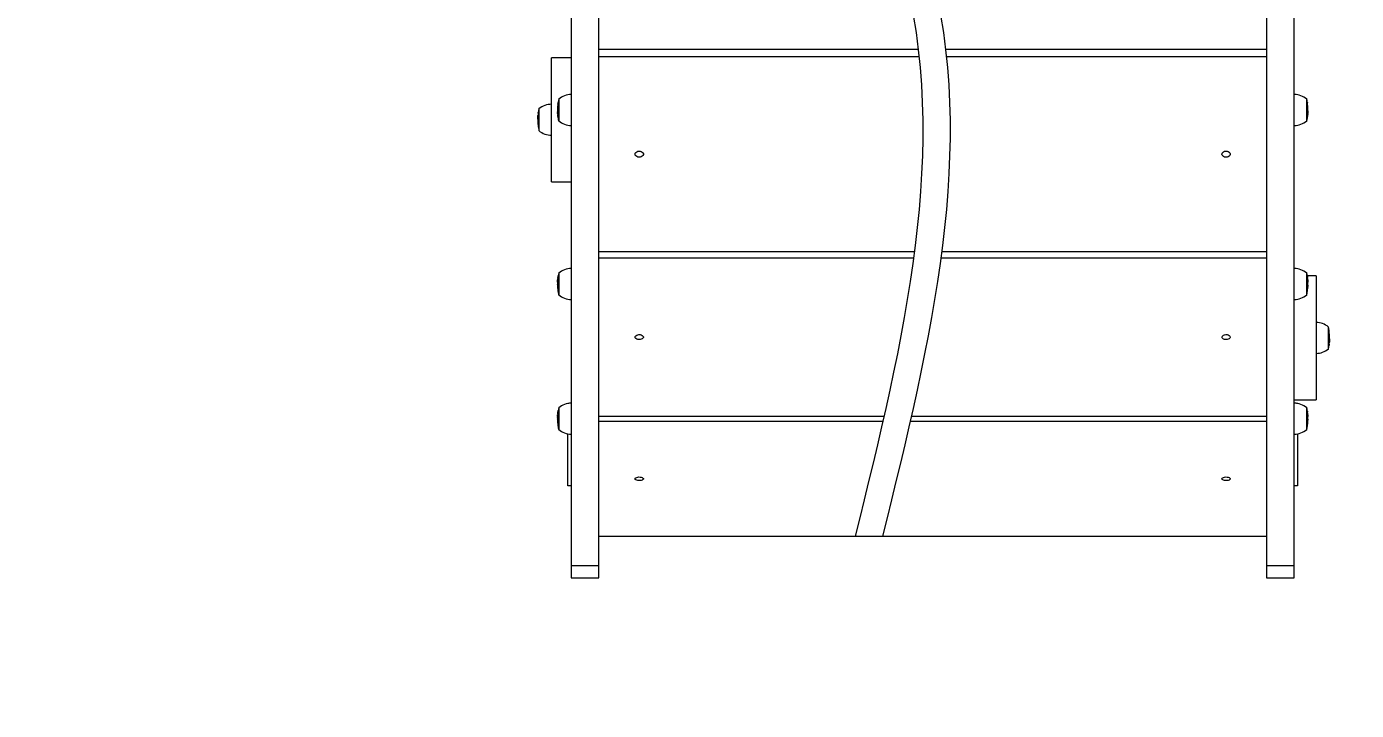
# Model space of a CAD drawing. Header units: millimetres. Extents: x -7720 to 6073, y -7402 to 5433.
# Drawn here: x -2404 to -1117, y -1737 to -1076 of the extents above; entities that cross this region are included whole.
import ezdxf

# ---------------------------------------------------------------- set-up
doc = ezdxf.new("R2010")
doc.units = ezdxf.units.MM
for name, color, linetype in [('DIKOM_ОБЪЕКТ', 7, 'Continuous'), ('DIKOM_РАЗМЕР_ЗОНА', 7, 'Continuous'), ('DIKOM_РАЗМЕР_ОБЪЕКТА', 7, 'Continuous')]:
    doc.layers.add(name, color=color, linetype=linetype)
doc.styles.add('style1', font='arial.ttf', dxfattribs={"width": 0.8})
doc.dimstyles.new('1-50', dxfattribs={"dimtxt": 300, "dimasz": 200, "dimexe": 100, "dimexo": 0, "dimgap": 100, "dimtad": 1, "dimtxsty": 'style1', "dimcen": 200, "dimclrd": 7, "dimclre": 7, "dimclrt": 7, "dimadec": 1, "dimazin": 2, "dimtfac": 1, "dimtmove": 0, "dimatfit": 2, "dimfxl": 0, "dimlwd": 25, "dimlwe": 18, "dimarcsym": 0})

# ---------------------------------------------------------------- blocks, each defined once
blk = doc.blocks.new('*D0')
at = {"layer": 'Defpoints', "color": 0, "transparency": 16777216}
for p in [(-1165, 3934.1), (-6387.8, -4153.4), (1392.5, -4153.4)]:
    blk.add_point(p, dxfattribs=at)
at = {"layer": 'DIKOM_РАЗМЕР_ОБЪЕКТА', "color": 7, "lineweight": 18, "transparency": 16777216}
for p, q in [((-1165, 3934.1), (-6487.8, 3934.1)), ((1392.5, -4153.4), (-6487.8, -4153.4))]:
    blk.add_line(p, q, dxfattribs=at)
at = {"layer": 'DIKOM_РАЗМЕР_ОБЪЕКТА', "color": 7, "lineweight": 25, "transparency": 16777216}
blk.add_line((-6387.8, 3734.1), (-6387.8, -3953.4), dxfattribs=at)
at = {"layer": 'DIKOM_РАЗМЕР_ОБЪЕКТА', "color": 7, "transparency": 16777216}
for points in [[(-6421.2, 3734.1), (-6354.5, 3734.1), (-6387.8, 3934.1)], [(-6421.2, -3953.4), (-6354.5, -3953.4), (-6387.8, -4153.4)]]:
    blk.add_solid(points, dxfattribs=at)
at = {"layer": 'DIKOM_РАЗМЕР_ОБЪЕКТА', "color": 7, "transparency": 16777216, "insert": (-6641, -109.6), "char_height": 300, "attachment_point": 5, "rotation": 90, "style": 'style1'}
blk.add_mtext('8100', dxfattribs=at)
blk = doc.blocks.new('*D1')
at = {"layer": 'Defpoints', "color": 0, "transparency": 16777216}
for p in [(-3938.7, 77.3), (4572.7, -275.2), (4572.7, -6577.9)]:
    blk.add_point(p, dxfattribs=at)
at = {"layer": 'DIKOM_РАЗМЕР_ОБЪЕКТА', "color": 7, "lineweight": 18, "transparency": 16777216}
for p, q in [((-3938.7, 77.3), (-3938.7, -6677.9)), ((4572.7, -275.2), (4572.7, -6677.9))]:
    blk.add_line(p, q, dxfattribs=at)
at = {"layer": 'DIKOM_РАЗМЕР_ОБЪЕКТА', "color": 7, "lineweight": 25, "transparency": 16777216}
blk.add_line((-3738.7, -6577.9), (4372.7, -6577.9), dxfattribs=at)
at = {"layer": 'DIKOM_РАЗМЕР_ОБЪЕКТА', "color": 7, "transparency": 16777216}
for points in [[(-3738.7, -6544.6), (-3738.7, -6611.2), (-3938.7, -6577.9)], [(4372.7, -6544.6), (4372.7, -6611.2), (4572.7, -6577.9)]]:
    blk.add_solid(points, dxfattribs=at)
at = {"layer": 'DIKOM_РАЗМЕР_ОБЪЕКТА', "color": 7, "transparency": 16777216, "insert": (317, -6324.7), "char_height": 300, "attachment_point": 5, "style": 'style1'}
blk.add_mtext('8500', dxfattribs=at)
blk = doc.blocks.new('*D2')
at = {"layer": 'Defpoints', "color": 0, "transparency": 16777216}
for p in [(-2365.2, 5433), (-7269.6, -6016.1), (1801, -6016.1)]:
    blk.add_point(p, dxfattribs=at)
at = {"layer": 'DIKOM_РАЗМЕР_ЗОНА', "color": 7, "lineweight": 18, "transparency": 16777216}
for p, q in [((-2365.2, 5433), (-7369.6, 5433)), ((1801, -6016.1), (-7369.6, -6016.1))]:
    blk.add_line(p, q, dxfattribs=at)
at = {"layer": 'DIKOM_РАЗМЕР_ЗОНА', "color": 7, "lineweight": 25, "transparency": 16777216}
blk.add_line((-7269.6, 5233), (-7269.6, -5816.1), dxfattribs=at)
at = {"layer": 'DIKOM_РАЗМЕР_ЗОНА', "color": 7, "transparency": 16777216}
for points in [[(-7302.9, 5233), (-7236.2, 5233), (-7269.6, 5433)], [(-7302.9, -5816.1), (-7236.2, -5816.1), (-7269.6, -6016.1)]]:
    blk.add_solid(points, dxfattribs=at)
at = {"layer": 'DIKOM_РАЗМЕР_ЗОНА', "color": 7, "transparency": 16777216, "insert": (-7522.7, -291.5), "char_height": 300, "attachment_point": 5, "rotation": 90, "style": 'style1'}
blk.add_mtext('11500', dxfattribs=at)
blk = doc.blocks.new('*D3')
at = {"layer": 'Defpoints', "color": 0, "transparency": 16777216}
for p in [(-5938.7, -432.4), (6072.7, -1006.9), (6072.7, -7302.4)]:
    blk.add_point(p, dxfattribs=at)
at = {"layer": 'DIKOM_РАЗМЕР_ЗОНА', "color": 7, "lineweight": 18, "transparency": 16777216}
for p, q in [((-5938.7, -432.4), (-5938.7, -7402.4)), ((6072.7, -1006.9), (6072.7, -7402.4))]:
    blk.add_line(p, q, dxfattribs=at)
at = {"layer": 'DIKOM_РАЗМЕР_ЗОНА', "color": 7, "lineweight": 25, "transparency": 16777216}
blk.add_line((-5738.7, -7302.4), (5872.7, -7302.4), dxfattribs=at)
at = {"layer": 'DIKOM_РАЗМЕР_ЗОНА', "color": 7, "transparency": 16777216}
for points in [[(-5738.7, -7269.1), (-5738.7, -7335.8), (-5938.7, -7302.4)], [(5872.7, -7269.1), (5872.7, -7335.8), (6072.7, -7302.4)]]:
    blk.add_solid(points, dxfattribs=at)
at = {"layer": 'DIKOM_РАЗМЕР_ЗОНА', "color": 7, "transparency": 16777216, "insert": (67, -7049.3), "char_height": 300, "attachment_point": 5, "style": 'style1'}
blk.add_mtext('12000', dxfattribs=at)

msp = doc.modelspace()

# ---------------------------------------------------------------- linework, layer by layer
at = {"layer": 'DIKOM_ОБЪЕКТ', "color": 7, "linetype": 'Continuous', "lineweight": 15}
for p, q in [((-1877.152, -396.019), (-1877.152, -1597.556)), ((-1850.152, -1597.556), (-1850.152, -396.019)), ((-1204.152, -396.019), (-1204.152, -1597.556)), ((-1177.152, -1597.556), (-1177.152, -396.019)), ((-1877.152, -1105.996), (-1896.2, -1105.996)), ((-1896.2, -1225.996), (-1896.2, -1105.996)), ((-1850.152, -1097.602), (-1541.147, -1097.602)), ((-1540.331, -1105.001), (-1850.152, -1105.001)), ((-1514.716, -1097.602), (-1204.152, -1097.602)), ((-1204.152, -1105.001), (-1513.9, -1105.001)), ((-1908.861, -1158.847), (-1908.789, -1158.312)), ((-1908.789, -1158.312), (-1908.781, -1159.103)), ((-1908.2, -1155.196), (-1908.2, -1176.796)), ((-1890.208, -1155.633), (-1890.203, -1155.633)), ((-1890.204, -1155.079), (-1890.204, -1155.243)), ((-1890.204, -1155.243), (-1890.204, -1155.513)), ((-1890.204, -1155.497), (-1890.204, -1156.267)), ((-1890.204, -1156.243), (-1890.204, -1156.937)), ((-1890.204, -1156.964), (-1890.204, -1158.014)), ((-1890.204, -1157.994), (-1890.204, -1158.159)), ((-1890.041, -1151.511), (-1890.077, -1151.964)), ((-1890.077, -1151.964), (-1890.075, -1152.085)), ((-1890.044, -1151.628), (-1890.041, -1151.511)), ((-1889.947, -1150.527), (-1889.983, -1150.982)), ((-1889.975, -1150.887), (-1889.958, -1150.542)), ((-1889.895, -1150.07), (-1889.947, -1150.527)), ((-1889.932, -1150.33), (-1889.931, -1150.32)), ((-1889.932, -1150.33), (-1889.924, -1150.33)), ((-1889.931, -1150.32), (-1889.923, -1150.32)), ((-1889.918, -1150.192), (-1889.9, -1150.115)), ((-1889.918, -1150.192), (-1889.652, -1150.192)), ((-1889.856, -1149.849), (-1889.895, -1150.07)), ((-1889.763, -1149.07), (-1889.766, -1149.16)), ((-1889.696, -1148.618), (-1889.763, -1149.07)), ((-1889.694, -1148.703), (-1889.696, -1148.618)), ((-1889.152, -1145.754), (-1889.152, -1155.438)), ((-1889.152, -1155.438), (-1889.152, -1167.354)), ((-1165.152, -1167.354), (-1165.152, -1145.754)), ((-1164.616, -1148.593), (-1164.613, -1148.703)), ((-1164.523, -1149.221), (-1164.616, -1148.593)), ((-1164.531, -1149.105), (-1164.541, -1149.105)), ((-1164.529, -1149.114), (-1164.539, -1149.114)), ((-1164.531, -1149.105), (-1164.529, -1149.114)), ((-1164.529, -1149.114), (-1164.507, -1149.358)), ((-1164.458, -1149.74), (-1164.523, -1149.221)), ((-1164.292, -1151.235), (-1164.32, -1150.94)), ((-1164.233, -1151.939), (-1164.292, -1151.235)), ((-1164.256, -1151.527), (-1164.267, -1151.527)), ((-1164.255, -1151.541), (-1164.266, -1151.541)), ((-1164.255, -1151.541), (-1164.257, -1151.628)), ((-1164.256, -1151.527), (-1164.255, -1151.541)), ((-1164.231, -1152.085), (-1164.233, -1151.939)), ((-1164.113, -1153.151), (-1164.144, -1153.151)), ((-1164.099, -1155.317), (-1164.099, -1155.079)), ((-1164.099, -1155.41), (-1164.099, -1155.317)), ((-1164.099, -1156.623), (-1164.099, -1155.618)), ((-1164.099, -1157.231), (-1164.099, -1157.758)), ((-1164.099, -1158.025), (-1164.099, -1157.244)), ((-1164.099, -1158.028), (-1164.099, -1158.025)), ((-1909.25, -1166.885), (-1909.256, -1166.885)), ((-1909.253, -1164.521), (-1909.253, -1164.545)), ((-1909.253, -1164.545), (-1909.253, -1165.146)), ((-1909.253, -1165.796), (-1909.253, -1166.12)), ((-1909.253, -1166.12), (-1909.253, -1167.069)), ((-1909.253, -1167.069), (-1909.253, -1167.321)), ((-1909.253, -1167.321), (-1909.253, -1167.471)), ((-1909.246, -1163.905), (-1909.217, -1163.905)), ((-1909.234, -1163.493), (-1909.229, -1163.329)), ((-1909.215, -1163.841), (-1909.229, -1164.283)), ((-1909.186, -1162.253), (-1909.161, -1161.81)), ((-1909.154, -1162.601), (-1909.18, -1163.044)), ((-1909.16, -1161.974), (-1909.154, -1162.601)), ((-1909.12, -1170.558), (-1909.119, -1170.748)), ((-1909.119, -1170.748), (-1909.06, -1171.438)), ((-1909.096, -1171.086), (-1909.097, -1171.072)), ((-1908.961, -1159.595), (-1908.865, -1158.847)), ((-1908.956, -1159.546), (-1908.939, -1159.425)), ((-1908.858, -1159.453), (-1908.954, -1160.187)), ((-1908.928, -1160.187), (-1908.954, -1160.187)), ((-1908.781, -1159.103), (-1908.942, -1160.286)), ((-1908.865, -1158.847), (-1908.858, -1159.453)), ((-1908.858, -1159.453), (-1908.829, -1159.453)), ((-1890.198, -1158.691), (-1890.182, -1158.691)), ((-1890.198, -1158.753), (-1890.18, -1158.753)), ((-1890.185, -1158.564), (-1890.172, -1159.017)), ((-1890.177, -1159.047), (-1890.181, -1158.926)), ((-1890.181, -1158.926), (-1890.175, -1158.926)), ((-1890.138, -1159.83), (-1890.113, -1160.282)), ((-1890.121, -1160.388), (-1890.132, -1160.192)), ((-1890.132, -1160.192), (-1890.118, -1160.192)), ((-1890.113, -1160.282), (-1890.109, -1160.493)), ((-1890.081, -1161.224), (-1890.087, -1161.143)), ((-1890.048, -1161.581), (-1890.075, -1161.305)), ((-1889.913, -1162.681), (-1889.816, -1163.444)), ((-1889.907, -1162.594), (-1889.741, -1163.854)), ((-1889.816, -1163.444), (-1889.81, -1163.721)), ((-1889.795, -1163.444), (-1889.816, -1163.444)), ((-1889.81, -1163.721), (-1889.758, -1163.721)), ((-1889.733, -1164.216), (-1889.799, -1163.721)), ((-1889.741, -1163.854), (-1889.735, -1164.103)), ((-1164.571, -1163.83), (-1164.41, -1162.622)), ((-1164.565, -1164.103), (-1164.571, -1163.83)), ((-1164.497, -1163.697), (-1164.563, -1164.191)), ((-1164.553, -1163.697), (-1164.487, -1163.697)), ((-1164.493, -1163.42), (-1164.516, -1163.42)), ((-1164.493, -1163.42), (-1164.398, -1162.671)), ((-1164.487, -1163.697), (-1164.493, -1163.42)), ((-1164.417, -1162.671), (-1164.398, -1162.671)), ((-1164.198, -1160.258), (-1164.172, -1159.806)), ((-1164.193, -1160.493), (-1164.198, -1160.258)), ((-1164.166, -1160.167), (-1164.192, -1160.167)), ((-1164.166, -1160.167), (-1164.177, -1160.376)), ((-1164.136, -1158.992), (-1164.123, -1158.54)), ((-1164.118, -1158.902), (-1164.134, -1158.902)), ((-1164.106, -1158.775), (-1164.13, -1158.775)), ((-1164.106, -1158.713), (-1164.128, -1158.713)), ((-1164.118, -1158.902), (-1164.125, -1159.145)), ((-1909.06, -1171.438), (-1909.047, -1171.5)), ((-1908.828, -1173.41), (-1908.736, -1174.025)), ((-1896.2, -1225.996), (-1877.152, -1225.996)), ((-1850.152, -1293.511), (-1544.847, -1293.511)), ((-1545.687, -1299.893), (-1850.152, -1299.893)), ((-1204.152, -1299.893), (-1519.256, -1299.893)), ((-1518.416, -1293.511), (-1204.152, -1293.511)), ((-1890.204, -1323.368), (-1890.204, -1323.786)), ((-1890.204, -1323.807), (-1890.204, -1324.131)), ((-1890.204, -1324.131), (-1890.204, -1324.981)), ((-1890.204, -1325.455), (-1890.204, -1325.027)), ((-1890.204, -1325.647), (-1890.204, -1326.317)), ((-1890.077, -1320.788), (-1890.072, -1320.315)), ((-1890.041, -1320.342), (-1890.077, -1320.788)), ((-1890.07, -1320.124), (-1890.048, -1319.854)), ((-1890.048, -1319.853), (-1890.041, -1320.342)), ((-1890.042, -1319.79), (-1890.012, -1319.428)), ((-1889.947, -1319.37), (-1890.035, -1319.714)), ((-1889.994, -1319.315), (-1889.958, -1319.086)), ((-1889.958, -1319.086), (-1889.914, -1319.086)), ((-1889.895, -1318.919), (-1889.947, -1319.37)), ((-1889.932, -1319.028), (-1889.931, -1319.019)), ((-1889.932, -1319.028), (-1889.907, -1319.028)), ((-1889.931, -1319.019), (-1889.906, -1319.019)), ((-1889.918, -1318.728), (-1889.78, -1317.44)), ((-1889.774, -1317.385), (-1889.895, -1318.919)), ((-1889.773, -1317.376), (-1889.774, -1317.385)), ((-1889.763, -1317.932), (-1889.773, -1317.376)), ((-1889.771, -1317.376), (-1889.688, -1316.821)), ((-1889.696, -1317.486), (-1889.763, -1317.932)), ((-1889.689, -1316.89), (-1889.696, -1317.486)), ((-1889.152, -1314.043), (-1889.152, -1326.894)), ((-1165.152, -1335.643), (-1165.152, -1314.043)), ((-1164.616, -1317.531), (-1164.608, -1316.866)), ((-1164.523, -1318.15), (-1164.616, -1317.531)), ((-1164.608, -1316.866), (-1164.54, -1317.312)), ((-1156.152, -1317.029), (-1164.583, -1317.029)), ((-1164.531, -1317.868), (-1164.566, -1317.868)), ((-1164.529, -1317.877), (-1164.564, -1317.877)), ((-1164.54, -1317.312), (-1164.531, -1317.868)), ((-1164.531, -1317.868), (-1164.529, -1317.877)), ((-1164.529, -1317.877), (-1164.425, -1318.244)), ((-1164.386, -1318.513), (-1164.523, -1318.15)), ((-1164.409, -1318.3), (-1164.382, -1318.532)), ((-1164.372, -1318.6), (-1164.373, -1318.591)), ((-1164.292, -1320.138), (-1164.346, -1318.855)), ((-1164.233, -1320.833), (-1164.292, -1320.138)), ((-1164.256, -1320.273), (-1164.28, -1320.273)), ((-1164.255, -1320.287), (-1164.279, -1320.287)), ((-1164.262, -1319.722), (-1164.227, -1320.168)), ((-1164.255, -1320.287), (-1164.261, -1319.853)), ((-1164.256, -1320.273), (-1164.255, -1320.287)), ((-1164.228, -1320.316), (-1164.233, -1320.833)), ((-1164.109, -1321.488), (-1164.141, -1321.488)), ((-1164.1, -1323.974), (-1164.096, -1323.974)), ((-1164.099, -1323.895), (-1164.099, -1323.368)), ((-1164.099, -1324.275), (-1164.099, -1323.895)), ((-1164.099, -1325.323), (-1164.099, -1324.275)), ((-1164.099, -1326.276), (-1164.099, -1325.323)), ((-1156.152, -1317.029), (-1156.152, -1437.029)), ((-1890.185, -1327.304), (-1890.172, -1327.75)), ((-1890.142, -1328.37), (-1890.138, -1328.553)), ((-1890.138, -1328.553), (-1890.113, -1329)), ((-1890.113, -1329), (-1890.111, -1328.833)), ((-1889.913, -1331.247), (-1889.816, -1332.001)), ((-1889.907, -1331.281), (-1889.741, -1332.525)), ((-1889.152, -1326.894), (-1889.152, -1335.643)), ((-1164.571, -1332.57), (-1164.41, -1331.378)), ((-1164.57, -1332.491), (-1164.571, -1332.57)), ((-1164.493, -1332.046), (-1164.398, -1331.307)), ((-1164.198, -1329.045), (-1164.172, -1328.598)), ((-1164.195, -1328.833), (-1164.198, -1329.045)), ((-1164.136, -1327.795), (-1164.123, -1327.349)), ((-1164.099, -1326.169), (-1164.099, -1326.44)), ((-1144.152, -1387.829), (-1144.152, -1366.229)), ((-1143.123, -1374.157), (-1143.138, -1373.746)), ((-1143.099, -1375.669), (-1143.099, -1375.554)), ((-1143.099, -1376.385), (-1143.099, -1375.669)), ((-1143.099, -1376.474), (-1143.096, -1376.474)), ((-1143.099, -1377.73), (-1143.099, -1376.872)), ((-1143.571, -1382.237), (-1143.41, -1381.227)), ((-1143.563, -1384.181), (-1143.571, -1382.237)), ((-1143.396, -1383.127), (-1143.563, -1384.181)), ((-1143.493, -1382.086), (-1143.547, -1382.086)), ((-1143.493, -1382.086), (-1143.398, -1381.46)), ((-1143.487, -1383.575), (-1143.493, -1382.086)), ((-1143.391, -1382.937), (-1143.487, -1383.575)), ((-1143.447, -1381.46), (-1143.398, -1381.46)), ((-1143.419, -1383.127), (-1143.396, -1383.127)), ((-1143.229, -1380.47), (-1143.216, -1380.779)), ((-1143.198, -1379.251), (-1143.172, -1378.873)), ((-1143.191, -1381.194), (-1143.198, -1379.251)), ((-1143.166, -1380.816), (-1143.191, -1381.194)), ((-1143.136, -1378.192), (-1143.123, -1377.814)), ((-1143.118, -1379.758), (-1143.131, -1380.136)), ((-1143.099, -1378.278), (-1143.099, -1378.251)), ((-1143.099, -1378.504), (-1143.099, -1378.291)), ((-1880.152, -1440.307), (-1879.312, -1440.307)), ((-1880.152, -1440.432), (-1880.152, -1440.307)), ((-1177.152, -1437.029), (-1156.152, -1437.029)), ((-1174.992, -1440.307), (-1174.152, -1440.307)), ((-1174.152, -1440.307), (-1174.152, -1440.432)), ((-1890.204, -1453.688), (-1890.204, -1453.995)), ((-1890.204, -1454.266), (-1890.203, -1454.146)), ((-1890.204, -1454.253), (-1890.204, -1454.315)), ((-1890.204, -1454.315), (-1890.204, -1455.134)), ((-1890.16, -1451.762), (-1890.191, -1451.762)), ((-1890.041, -1450.411), (-1890.077, -1450.864)), ((-1890.077, -1450.864), (-1890.073, -1450.703)), ((-1890.07, -1450.582), (-1890.045, -1450.28)), ((-1890.07, -1450.582), (-1890.055, -1450.582)), ((-1890.046, -1450.247), (-1890.041, -1450.411)), ((-1889.947, -1449.424), (-1890.016, -1449.93)), ((-1890.012, -1449.876), (-1889.958, -1449.251)), ((-1889.958, -1449.251), (-1889.927, -1449.251)), ((-1889.895, -1448.966), (-1889.947, -1449.424)), ((-1889.932, -1449.133), (-1889.931, -1449.124)), ((-1889.932, -1449.133), (-1889.652, -1449.133)), ((-1889.931, -1449.124), (-1889.652, -1449.124)), ((-1889.918, -1448.892), (-1889.78, -1447.858)), ((-1889.918, -1448.892), (-1889.652, -1448.892)), ((-1889.804, -1448.041), (-1889.895, -1448.966)), ((-1889.773, -1447.728), (-1889.728, -1447.728)), ((-1889.763, -1447.964), (-1889.771, -1447.785)), ((-1889.696, -1447.511), (-1889.763, -1447.964)), ((-1889.761, -1447.728), (-1889.715, -1447.417)), ((-1889.691, -1447.329), (-1889.696, -1447.511)), ((-1889.152, -1444.363), (-1889.152, -1456.033)), ((-1850.152, -1452.669), (-1574.229, -1452.669)), ((-1547.798, -1452.669), (-1204.152, -1452.669)), ((-1165.152, -1465.963), (-1165.152, -1444.363)), ((-1164.616, -1447.53), (-1164.61, -1447.329)), ((-1164.523, -1448.159), (-1164.616, -1447.53)), ((-1164.608, -1447.248), (-1164.54, -1447.701)), ((-1164.54, -1447.701), (-1164.591, -1447.701)), ((-1164.531, -1447.937), (-1164.556, -1447.937)), ((-1164.529, -1447.946), (-1164.555, -1447.946)), ((-1164.537, -1447.785), (-1164.531, -1447.937)), ((-1164.531, -1447.937), (-1164.529, -1447.946)), ((-1164.529, -1447.946), (-1164.454, -1448.421)), ((-1164.386, -1448.801), (-1164.523, -1448.159)), ((-1164.292, -1450.177), (-1164.346, -1449.153)), ((-1164.317, -1449.645), (-1164.256, -1450.373)), ((-1164.233, -1450.883), (-1164.292, -1450.177)), ((-1164.256, -1450.373), (-1164.275, -1450.373)), ((-1164.255, -1450.387), (-1164.274, -1450.387)), ((-1164.255, -1450.387), (-1164.259, -1450.247)), ((-1164.227, -1450.601), (-1164.257, -1450.601)), ((-1164.256, -1450.373), (-1164.255, -1450.387)), ((-1164.249, -1450.317), (-1164.227, -1450.601)), ((-1164.229, -1450.703), (-1164.233, -1450.883)), ((-1164.167, -1451.33), (-1164.165, -1451.369)), ((-1164.144, -1451.783), (-1164.142, -1451.823)), ((-1164.1, -1454.232), (-1164.096, -1454.232)), ((-1164.099, -1454.099), (-1164.099, -1453.688)), ((-1164.099, -1454.448), (-1164.099, -1454.132)), ((-1890.204, -1455.134), (-1890.204, -1455.249)), ((-1890.204, -1455.632), (-1890.204, -1455.791)), ((-1890.204, -1455.792), (-1890.204, -1456.638)), ((-1890.204, -1456.613), (-1890.204, -1456.625)), ((-1890.202, -1457.089), (-1890.198, -1457.38)), ((-1890.185, -1457.478), (-1890.172, -1457.932)), ((-1890.143, -1458.638), (-1890.138, -1458.747)), ((-1890.138, -1458.747), (-1890.113, -1459.2)), ((-1890.113, -1459.2), (-1890.11, -1459.094)), ((-1890.05, -1460.184), (-1890.053, -1460.184)), ((-1890.049, -1460.19), (-1890.051, -1460.19)), ((-1889.913, -1461.528), (-1889.816, -1462.293)), ((-1889.907, -1461.516), (-1889.741, -1462.779)), ((-1889.741, -1462.779), (-1889.739, -1462.697)), ((-1889.152, -1456.033), (-1889.152, -1465.963)), ((-1575.393, -1457.789), (-1850.152, -1457.789)), ((-1204.152, -1457.789), (-1548.962, -1457.789)), ((-1164.571, -1462.798), (-1164.41, -1461.588)), ((-1164.568, -1462.697), (-1164.571, -1462.798)), ((-1164.493, -1462.312), (-1164.398, -1461.562)), ((-1164.198, -1459.219), (-1164.172, -1458.766)), ((-1164.195, -1459.094), (-1164.198, -1459.219)), ((-1164.136, -1457.951), (-1164.123, -1457.498)), ((-1164.099, -1455.509), (-1164.099, -1454.448)), ((-1164.099, -1456.626), (-1164.099, -1455.59)), ((-1164.099, -1456.458), (-1164.099, -1456.768)), ((-1880.152, -1520.307), (-1880.152, -1469.894)), ((-1174.152, -1469.894), (-1174.152, -1520.307)), ((-1877.152, -1520.307), (-1880.152, -1520.307)), ((-1174.152, -1520.307), (-1177.152, -1520.307)), ((-1850.152, -1568.936), (-1204.152, -1568.936)), ((-1850.152, -1597.556), (-1877.152, -1597.556)), ((-1877.152, -1597.556), (-1877.152, -1609.092)), ((-1850.152, -1609.092), (-1850.152, -1597.556)), ((-1177.152, -1597.556), (-1204.152, -1597.556)), ((-1204.152, -1597.556), (-1204.152, -1609.092)), ((-1177.152, -1609.092), (-1177.152, -1597.556)), ((-1877.152, -1609.092), (-1850.152, -1609.092)), ((-1204.152, -1609.092), (-1177.152, -1609.092))]:
    msp.add_line(p, q, dxfattribs=at)
at = {"layer": 'DIKOM_ОБЪЕКТ', "color": 7, "linetype": 'Continuous', "lineweight": 15, "flags": 128}
for points in [[(-1890.204, -1156.112), (-1890.204, -1156.385), (-1890.204, -1156.722)], [(-1890.204, -1156.112), (-1890.204, -1156.334), (-1890.204, -1156.368)], [(-1890.204, -1156.722), (-1890.204, -1156.942), (-1890.204, -1156.957)], [(-1890.204, -1158.159), (-1890.203, -1158.369), (-1890.198, -1158.691)], [(-1164.123, -1154.191), (-1164.139, -1153.626), (-1164.154, -1153.147), (-1164.162, -1152.859), (-1164.167, -1152.71), (-1164.167, -1152.71)], [(-1164.116, -1154.229), (-1164.128, -1153.726), (-1164.136, -1153.433), (-1164.142, -1153.237), (-1164.144, -1153.15), (-1164.144, -1153.16)], [(-1164.099, -1158.128), (-1164.101, -1158.384), (-1164.106, -1158.775)], [(-1164.102, -1156.758), (-1164.101, -1156.361), (-1164.101, -1156.121)], [(-1164.099, -1157.76), (-1164.099, -1157.876), (-1164.099, -1158.128)], [(-1909.252, -1165.297), (-1909.253, -1165.171), (-1909.252, -1164.667), (-1909.252, -1164.473)], [(-1909.252, -1164.473), (-1909.251, -1164.195), (-1909.246, -1163.77)], [(-1909.25, -1166.029), (-1909.251, -1166.418), (-1909.251, -1166.652)], [(-1909.246, -1163.77), (-1909.243, -1163.669), (-1909.234, -1163.493)], [(-1909.229, -1164.283), (-1909.239, -1164.153), (-1909.246, -1163.905)], [(-1909.23, -1163.28), (-1909.224, -1163.752), (-1909.215, -1163.841)], [(-1909.18, -1163.044), (-1909.197, -1162.866), (-1909.186, -1162.253)], [(-1908.942, -1160.286), (-1909.021, -1160.958), (-1909.061, -1161.272), (-1909.094, -1161.484), (-1909.123, -1161.614), (-1909.136, -1161.546)], [(-1908.954, -1160.187), (-1909.008, -1160.647), (-1909.038, -1160.885), (-1909.063, -1161.055), (-1909.086, -1161.163), (-1909.089, -1161.154)], [(-1890.198, -1158.753), (-1890.202, -1158.464), (-1890.202, -1158.427)], [(-1890.198, -1158.691), (-1890.195, -1158.645), (-1890.185, -1158.564)], [(-1890.181, -1158.926), (-1890.191, -1158.866), (-1890.198, -1158.753)], [(-1890.172, -1159.017), (-1890.182, -1159.081), (-1890.179, -1159.213)], [(-1890.132, -1160.192), (-1890.149, -1160.111), (-1890.138, -1159.83)], [(-1890.044, -1161.684), (-1890.05, -1161.607), (-1890.051, -1161.597)], [(-1164.253, -1161.566), (-1164.262, -1161.714), (-1164.264, -1161.731)], [(-1164.216, -1161.115), (-1164.232, -1161.355), (-1164.252, -1161.566)], [(-1164.172, -1159.806), (-1164.155, -1159.887), (-1164.166, -1160.167)], [(-1164.123, -1159.213), (-1164.128, -1159.032), (-1164.136, -1158.992)], [(-1164.123, -1158.54), (-1164.113, -1158.599), (-1164.106, -1158.713)], [(-1164.106, -1158.775), (-1164.108, -1158.821), (-1164.118, -1158.902)], [(-1815.152, -1199.256), (-1814.974, -1198.367), (-1814.457, -1197.557), (-1813.646, -1196.898), (-1812.613, -1196.448), (-1811.451, -1196.248), (-1810.262, -1196.315), (-1809.152, -1196.644), (-1808.22, -1197.204), (-1807.548, -1197.947), (-1807.196, -1198.806), (-1807.196, -1199.705), (-1807.548, -1200.565), (-1808.22, -1201.307), (-1809.152, -1201.868), (-1810.262, -1202.196), (-1811.451, -1202.264), (-1812.613, -1202.064), (-1813.646, -1201.614), (-1814.457, -1200.955), (-1814.974, -1200.145), (-1815.152, -1199.256)], [(-1247.152, -1199.256), (-1246.974, -1198.367), (-1246.457, -1197.557), (-1245.646, -1196.898), (-1244.613, -1196.448), (-1243.451, -1196.248), (-1242.262, -1196.315), (-1241.152, -1196.644), (-1240.22, -1197.204), (-1239.548, -1197.947), (-1239.196, -1198.806), (-1239.196, -1199.705), (-1239.548, -1200.565), (-1240.22, -1201.307), (-1241.152, -1201.868), (-1242.262, -1202.196), (-1243.451, -1202.264), (-1244.613, -1202.064), (-1245.646, -1201.614), (-1246.457, -1200.955), (-1246.974, -1200.145), (-1247.152, -1199.256)], [(-1890.204, -1324.883), (-1890.204, -1325.153), (-1890.204, -1325.485)], [(-1890.204, -1324.883), (-1890.204, -1325.024), (-1890.204, -1325.05)], [(-1890.204, -1325.485), (-1890.204, -1325.622), (-1890.204, -1325.632)], [(-1890.161, -1321.468), (-1890.16, -1321.445), (-1890.16, -1321.483)], [(-1890.153, -1321.443), (-1890.15, -1321.345), (-1890.141, -1321.095), (-1890.137, -1320.993), (-1890.137, -1321.037)], [(-1164.167, -1321.08), (-1164.163, -1321.065), (-1164.154, -1321.256), (-1164.146, -1321.488)], [(-1164.144, -1321.526), (-1164.14, -1321.52), (-1164.139, -1321.547)], [(-1164.102, -1325.589), (-1164.101, -1325.197), (-1164.101, -1324.961)], [(-1890.198, -1327.071), (-1890.195, -1327.155), (-1890.185, -1327.304)], [(-1890.172, -1327.75), (-1890.182, -1327.632), (-1890.18, -1327.485)], [(-1164.172, -1328.598), (-1164.155, -1328.449), (-1164.156, -1328.37)], [(-1164.123, -1327.347), (-1164.128, -1327.721), (-1164.136, -1327.795)], [(-1164.123, -1327.349), (-1164.113, -1327.239), (-1164.107, -1327.074)], [(-1164.099, -1326.44), (-1164.101, -1326.629), (-1164.102, -1326.676)], [(-1815.152, -1376.281), (-1814.974, -1375.561), (-1814.457, -1374.904), (-1813.646, -1374.37), (-1812.613, -1374.006), (-1811.451, -1373.844), (-1810.262, -1373.898), (-1809.152, -1374.164), (-1808.22, -1374.618), (-1807.548, -1375.22), (-1807.196, -1375.917), (-1807.196, -1376.645), (-1807.548, -1377.342), (-1808.22, -1377.944), (-1809.152, -1378.398), (-1810.262, -1378.664), (-1811.451, -1378.719), (-1812.613, -1378.557), (-1813.646, -1378.192), (-1814.457, -1377.658), (-1814.974, -1377.002), (-1815.152, -1376.281)], [(-1247.152, -1376.281), (-1246.974, -1375.561), (-1246.457, -1374.904), (-1245.646, -1374.37), (-1244.613, -1374.006), (-1243.451, -1373.844), (-1242.262, -1373.898), (-1241.152, -1374.164), (-1240.22, -1374.618), (-1239.548, -1375.22), (-1239.196, -1375.917), (-1239.196, -1376.645), (-1239.548, -1377.342), (-1240.22, -1377.944), (-1241.152, -1378.398), (-1242.262, -1378.664), (-1243.451, -1378.719), (-1244.613, -1378.557), (-1245.646, -1378.192), (-1246.457, -1377.658), (-1246.974, -1377.002), (-1247.152, -1376.281)], [(-1143.116, -1374.38), (-1143.128, -1374.009), (-1143.13, -1373.989)], [(-1143.102, -1376.324), (-1143.101, -1375.992), (-1143.101, -1375.792)], [(-1143.099, -1377.821), (-1143.1, -1377.555), (-1143.099, -1376.494), (-1143.1, -1376.117), (-1143.101, -1375.792)], [(-1143.41, -1381.227), (-1143.331, -1380.677), (-1143.291, -1380.473), (-1143.258, -1380.396), (-1143.255, -1380.405)], [(-1143.398, -1381.46), (-1143.344, -1381.079), (-1143.314, -1380.914), (-1143.289, -1380.837), (-1143.283, -1380.845)], [(-1143.266, -1380.868), (-1143.253, -1381.102), (-1143.253, -1381.151)], [(-1143.172, -1378.873), (-1143.155, -1379.31), (-1143.166, -1380.816)], [(-1143.123, -1377.814), (-1143.113, -1378.134), (-1143.106, -1378.744)], [(-1143.106, -1379.076), (-1143.108, -1379.324), (-1143.118, -1379.758)], [(-1143.099, -1378.275), (-1143.101, -1378.592), (-1143.106, -1379.076)], [(-1143.1, -1377.821), (-1143.1, -1377.935), (-1143.1, -1378.217)], [(-1143.1, -1378.217), (-1143.099, -1378.226), (-1143.099, -1378.261), (-1143.099, -1378.275)], [(-1890.137, -1451.312), (-1890.141, -1451.507), (-1890.15, -1451.83), (-1890.162, -1452.284), (-1890.177, -1452.803), (-1890.185, -1453.129)], [(-1890.16, -1451.763), (-1890.16, -1451.762), (-1890.16, -1451.765)], [(-1890.149, -1451.763), (-1890.141, -1451.487), (-1890.137, -1451.331)], [(-1164.163, -1451.401), (-1164.154, -1451.648), (-1164.15, -1451.781)], [(-1890.204, -1455.021), (-1890.204, -1455.294), (-1890.204, -1455.632)], [(-1890.204, -1455.021), (-1890.204, -1455.194), (-1890.204, -1455.224)], [(-1890.204, -1455.689), (-1890.204, -1455.33), (-1890.204, -1455.248)], [(-1890.198, -1457.38), (-1890.195, -1457.416), (-1890.185, -1457.478)], [(-1890.172, -1457.932), (-1890.182, -1457.881), (-1890.18, -1457.817)], [(-1890.049, -1460.187), (-1890.05, -1460.184), (-1890.051, -1460.19)], [(-1164.172, -1458.766), (-1164.155, -1458.703), (-1164.158, -1458.638)], [(-1164.125, -1457.817), (-1164.128, -1457.919), (-1164.136, -1457.951)], [(-1164.123, -1457.498), (-1164.113, -1457.451), (-1164.106, -1457.363)], [(-1164.102, -1455.711), (-1164.101, -1455.314), (-1164.101, -1455.074)], [(-1164.099, -1455.558), (-1164.099, -1455.583), (-1164.099, -1456.436)], [(-1815.152, -1513.363), (-1814.974, -1512.838), (-1814.457, -1512.361), (-1813.646, -1511.972), (-1812.613, -1511.707), (-1811.451, -1511.589), (-1810.262, -1511.629), (-1809.152, -1511.823), (-1808.22, -1512.153), (-1807.548, -1512.591), (-1807.196, -1513.098), (-1807.196, -1513.628), (-1807.548, -1514.134), (-1808.22, -1514.572), (-1809.152, -1514.903), (-1810.262, -1515.096), (-1811.451, -1515.136), (-1812.613, -1515.018), (-1813.646, -1514.753), (-1814.457, -1514.364), (-1814.974, -1513.887), (-1815.152, -1513.363)], [(-1247.152, -1513.363), (-1246.974, -1512.838), (-1246.457, -1512.361), (-1245.646, -1511.972), (-1244.613, -1511.707), (-1243.451, -1511.589), (-1242.262, -1511.629), (-1241.152, -1511.823), (-1240.22, -1512.153), (-1239.548, -1512.591), (-1239.196, -1513.098), (-1239.196, -1513.628), (-1239.548, -1514.134), (-1240.22, -1514.572), (-1241.152, -1514.903), (-1242.262, -1515.096), (-1243.451, -1515.136), (-1244.613, -1515.018), (-1245.646, -1514.753), (-1246.457, -1514.364), (-1246.974, -1513.887), (-1247.152, -1513.363)]]:
    msp.add_lwpolyline(points, dxfattribs=at)
at = {"layer": 'DIKOM_ОБЪЕКТ', "color": 7, "linetype": 'Continuous', "lineweight": 15}
for centre, radius, start, end in [((-1876.992, -1160.23), 18.677, 90.490933, 130.621157), ((-1177.312, -1160.23), 18.677, 49.378843, 89.509067), ((-1867.417, -1164.521), 41.836, 167.120378, 171.430588), ((-1896.04, -1169.673), 18.677, 90.490933, 130.621157), ((-1853.591, -1155.434), 36.614, 178.093715, 180.535883), ((-1856.156, -1155.23), 34.049, 178.373, 180.557169), ((-1848.369, -1155.079), 41.836, 177.454957, 180), ((-1803.538, -1156.137), 86.673, 178.066261, 178.761173), ((-1787.029, -1156.709), 103.186, 177.804825, 178.615644), ((-1848.369, -1155.079), 41.836, 175.89476, 176.833651), ((-1848.369, -1155.079), 41.836, 174.377935, 175.267529), ((-1882.694, -1151.318), 7.305, 172.218633, 173.899152), ((-1848.369, -1155.079), 41.836, 173.320997, 173.770984), ((-1887.342, -1150.514), 2.596, 172.857379, 175.701762), ((-1848.369, -1155.079), 41.836, 171.861901, 172.814776), ((-1848.369, -1155.079), 41.836, 167.120378, 171.227839), ((-1205.935, -1155.079), 41.836, 8.772449, 12.879622), ((-1205.935, -1155.079), 41.836, 7.864622, 8.138049), ((-1205.935, -1155.079), 41.836, 5.680402, 7.336113), ((-1205.935, -1155.079), 41.836, 4.733199, 5.119576), ((-1205.935, -1155.079), 41.836, 3.246895, 4.105884), ((-1205.935, -1155.079), 41.836, 0, 2.708192), ((-1240.823, -1156.231), 76.727, 0.528568, 1.523482), ((-1209.705, -1155.433), 45.606, 359.648264, 1.512509), ((-1287.71, -1157.505), 123.611, 359.422636, 0.34655), ((-1205.935, -1158.028), 41.836, 359.296123, 0), ((-1509.35, -1157.109), 345.251, 359.891879, 0.213941), ((-1763.398, -1165.217), 145.854, 179.468482, 180.319032), ((-1501.863, -1165.58), 407.39, 179.900466, 180.19695), ((-1867.417, -1167.471), 41.836, 180, 182.586146), ((-1861.929, -1167.229), 47.323, 179.708596, 181.49102), ((-1837.656, -1166.621), 71.598, 180.448929, 181.54227), ((-1862.613, -1167.583), 46.631, 181.078535, 182.238414), ((-1867.417, -1164.521), 41.836, 177.149366, 178.299762), ((-1839.164, -1166.919), 70.083, 181.332075, 182.377444), ((-1867.417, -1167.471), 41.836, 183.193049, 184.233796), ((-1867.417, -1164.521), 41.836, 175.007248, 176.509509), ((-1889.194, -1162.556), 19.971, 174.014391, 176.912171), ((-1867.417, -1167.471), 41.836, 184.87368, 184.983115), ((-1886.952, -1162.417), 22.189, 172.693706, 176.461605), ((-1848.369, -1158.028), 41.836, 181.621759, 182.749127), ((-1848.369, -1158.028), 41.836, 183.378013, 184.379766), ((-1922.109, -1165.648), 32.346, 5.417756, 8.021342), ((-1909.345, -1164.49), 19.516, 5.320126, 8.543828), ((-1848.369, -1158.028), 41.836, 185.012654, 187.721688), ((-1848.369, -1158.028), 41.836, 188.355432, 192.879622), ((-1876.992, -1152.877), 18.677, 229.378843, 269.509067), ((-1177.312, -1152.877), 18.677, 270.490933, 310.621157), ((-1205.935, -1158.028), 41.836, 347.120378, 351.645362), ((-1205.935, -1158.028), 41.836, 352.280213, 354.924818), ((-1151.391, -1163.389), 13.042, 169.545289, 176.625591), ((-1153.009, -1163.471), 11.418, 170.194369, 175.983073), ((-1205.935, -1158.028), 41.836, 355.535649, 356.621653), ((-1205.935, -1158.028), 41.836, 357.249132, 358.376455), ((-1867.417, -1167.471), 41.836, 185.529307, 187.995018), ((-1867.417, -1167.471), 41.836, 188.998109, 192.879622), ((-1896.04, -1162.319), 18.677, 229.378843, 269.509067), ((-1876.992, -1328.519), 18.677, 90.490933, 130.621157), ((-1177.312, -1328.519), 18.677, 49.378843, 89.509067), ((-1869.968, -1323.725), 20.238, 177.811005, 181.153836), ((-1862.175, -1324.106), 28.031, 177.789303, 180.715597), ((-1848.369, -1323.368), 41.836, 177.398631, 180), ((-2145.415, -1316.544), 255.304, 358.561795, 358.878026), ((-2218.594, -1313.782), 328.539, 358.387836, 358.723058), ((-1848.369, -1323.368), 41.836, 175.815107, 176.774062), ((-1848.369, -1323.368), 41.836, 174.99007, 175.181134), ((-1848.369, -1323.368), 41.836, 172.228689, 174.440524), ((-1889.757, -1319.138), 0.207, 147.453751, 165.441097), ((-1878.031, -1319.4), 11.906, 176.764684, 178.160643), ((-1848.369, -1323.368), 41.836, 167.120378, 171.087594), ((-1205.935, -1323.368), 41.836, 8.93152, 12.879622), ((-1205.935, -1323.368), 41.836, 7.038174, 8.270861), ((-1165.453, -1318.73), 1.089, 7.357884, 11.485878), ((-1176.757, -1319.985), 12.462, 5.201087, 6.38087), ((-1205.935, -1323.368), 41.836, 4.821311, 5.967234), ((-1205.935, -1323.368), 41.836, 3.120687, 4.184802), ((-1095.808, -1320.491), 68.364, 180.693831, 182.161276), ((-1119.487, -1321.338), 44.66, 180.610842, 182.115604), ((-1205.935, -1323.368), 41.836, 0, 2.491782), ((-1254.779, -1325.533), 90.689, 0.837636, 1.556369), ((-1204.627, -1324.138), 40.528, 0.489406, 1.62721), ((-1232.601, -1326.15), 68.501, 359.387324, 0.468915), ((-1351.656, -1325.689), 187.557, 359.853307, 0.290265), ((-1848.369, -1326.317), 41.836, 180, 181.034538), ((-1848.369, -1326.317), 41.836, 181.668624, 182.811665), ((-1848.369, -1326.317), 41.836, 183.447581, 184.767098), ((-1845.684, -1325.984), 44.539, 184.921122, 186.829984), ((-1852.113, -1326.736), 38.068, 185.086643, 186.805519), ((-1848.369, -1326.317), 41.836, 185.811532, 187.023251), ((-1848.369, -1326.317), 41.836, 188.675162, 192.879622), ((-1876.992, -1321.166), 18.677, 229.378843, 269.509067), ((-1177.312, -1321.166), 18.677, 270.490933, 310.621157), ((-1205.935, -1326.317), 41.836, 347.120378, 351.510552), ((-1205.935, -1326.317), 41.836, 352.153682, 352.828119), ((-1205.935, -1326.317), 41.836, 352.828119, 354.665332), ((-1216.859, -1325.073), 52.826, 353.145188, 355.001904), ((-1195.921, -1327.345), 31.77, 352.836102, 355.187057), ((-1205.935, -1326.317), 41.836, 355.418974, 356.5514), ((-1205.935, -1326.317), 41.836, 357.188139, 358.328747), ((-1205.935, -1326.317), 41.836, 358.963141, 359.248341), ((-1156.312, -1380.706), 18.677, 49.378843, 89.509067), ((-1184.935, -1375.554), 41.836, 2.47412, 12.879622), ((-1195.785, -1375.752), 52.686, 0.209934, 1.734693), ((-1187.029, -1375.58), 43.93, 359.906987, 1.565798), ((-1332.468, -1377.249), 189.369, 359.53353, 0.279989), ((-1156.312, -1373.352), 18.677, 270.490933, 310.621157), ((-1184.935, -1378.504), 41.836, 347.120378, 357.566154), ((-1162.002, -1380.499), 18.79, 351.962208, 358.743548), ((-1156.728, -1380.996), 13.477, 351.720944, 358.877092), ((-1167.403, -1379.227), 24.289, 357.855926, 2.454936), ((-1184.935, -1378.504), 41.836, 358.430666, 0), ((-1876.992, -1458.84), 18.677, 90.490933, 130.621157), ((-1177.312, -1458.84), 18.677, 49.378843, 89.509067), ((-1863.754, -1453.968), 26.452, 178.122111, 180.788882), ((-1858.275, -1454.276), 31.93, 177.94113, 180.630832), ((-1848.369, -1453.688), 41.836, 177.364634, 180), ((-1997.247, -1450.1), 107.1, 358.349763, 359.109309), ((-1848.369, -1453.688), 41.836, 175.907203, 176.753542), ((-1848.369, -1453.688), 41.836, 174.84443, 175.282036), ((-1848.369, -1453.688), 41.836, 172.763065, 174.280212), ((-1888.627, -1449.48), 1.35, 165.073855, 170.209801), ((-1882.181, -1449.437), 7.756, 175.967586, 177.679756), ((-1848.369, -1453.688), 41.836, 171.883892, 172.238137), ((-1848.369, -1453.688), 41.836, 167.120378, 171.249644), ((-1205.935, -1453.688), 41.836, 8.749407, 12.879622), ((-1205.935, -1453.688), 41.836, 7.237935, 8.117457), ((-1205.935, -1453.688), 41.836, 6.153291, 6.732054), ((-1205.935, -1453.688), 41.836, 4.719471, 5.549257), ((-1205.935, -1453.688), 41.836, 3.175825, 4.092814), ((-1089.12, -1450.341), 75.056, 180.881558, 182.143204), ((-1119.47, -1451.432), 44.677, 180.728768, 182.152247), ((-1205.935, -1453.688), 41.836, 0, 2.553341), ((-1248.178, -1455.397), 84.084, 0.699207, 1.532277), ((-1204.697, -1454.238), 40.597, 0.473287, 1.592437), ((-1848.369, -1456.638), 41.836, 180, 180.616906), ((-1848.369, -1456.638), 41.836, 181.613912, 182.739607), ((-1848.369, -1456.638), 41.836, 183.366505, 184.426539), ((-1823.317, -1453.733), 67.044, 185.262638, 186.66648), ((-1843.028, -1455.954), 47.215, 185.174016, 186.780672), ((-1848.369, -1456.638), 41.836, 185.028394, 187.700881), ((-1848.369, -1456.638), 41.836, 188.333277, 192.879622), ((-1876.992, -1451.486), 18.677, 229.378843, 269.509067), ((-1177.312, -1451.486), 18.677, 270.490933, 310.621157), ((-1205.935, -1456.638), 41.836, 347.120378, 351.666319), ((-1205.935, -1456.638), 41.836, 352.299877, 355.115853), ((-1244.792, -1452.04), 80.947, 353.225788, 354.510725), ((-1230.712, -1453.688), 66.78, 353.228772, 354.385893), ((-1205.935, -1456.638), 41.836, 355.752916, 356.632656), ((-1205.935, -1456.638), 41.836, 357.259573, 358.384115), ((-1252.25, -1456.343), 88.151, 359.316299, 0.410376), ((-1410.293, -1455.908), 246.194, 359.871963, 0.253351)]:
    msp.add_arc(centre, radius, start, end, dxfattribs=at)
for points in [[(-1587.279, -338.71), (-1643.846, -757.559), (-1557.02, -1014.44), (-1602.169, -1568.936)], [(-1560.848, -338.71), (-1617.415, -757.559), (-1530.589, -1014.44), (-1575.739, -1568.936)]]:
    msp.add_spline(points, degree=3, dxfattribs=at)

# ---------------------------------------------------------------- dimensions: what is measured, and where the dimension line sits
at = {"layer": 'DIKOM_РАЗМЕР_ЗОНА'}
dim = msp.add_linear_dim(base=(-7269.562, -6016.09), p1=(-2365.162, 5433.022), p2=(1800.959, -6016.09), angle=90, text='11500', dimstyle='1-50', dxfattribs=at)
dim.commit()
dim.dimension.update_dxf_attribs({"geometry": '*D2', "text_midpoint": (-7269.562, -291.534), "dimtype": 160})
dim = msp.add_linear_dim(base=(6072.676, -7302.437), p1=(-5938.714, -432.437), p2=(6072.676, -1006.937), text='12000', dimstyle='1-50', dxfattribs=at)
dim.commit()
dim.dimension.update_dxf_attribs({"geometry": '*D3', "text_midpoint": (66.981, -7302.437), "dimtype": 160})
at = {"layer": 'DIKOM_РАЗМЕР_ОБЪЕКТА'}
dim = msp.add_linear_dim(base=(-6387.822, -4153.364), p1=(-1165.044, 3934.068), p2=(1392.523, -4153.364), angle=90, text='8100', dimstyle='1-50', dxfattribs=at)
dim.commit()
dim.dimension.update_dxf_attribs({"geometry": '*D0', "text_midpoint": (-6387.822, -109.648), "dimtype": 160})
dim = msp.add_linear_dim(base=(4572.676, -6577.897), p1=(-3938.714, 77.288), p2=(4572.676, -275.211), text='8500', dimstyle='1-50', dxfattribs=at)
dim.commit()
dim.dimension.update_dxf_attribs({"geometry": '*D1', "text_midpoint": (316.981, -6577.897), "dimtype": 160})

doc.saveas('drawing.dxf')
